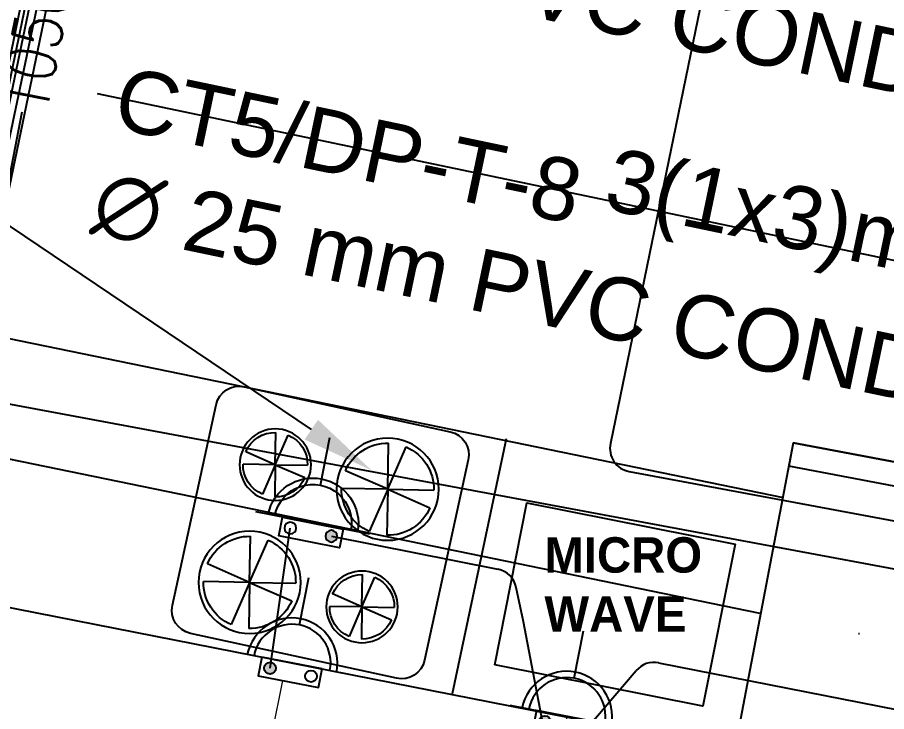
# Model space of a CAD drawing. Extents: x -678889171 to 586587, y -792238163 to 335485.
# Drawn here: x 58601 to 60443, y 35365 to 36837 of the extents above; entities that cross this region are included whole.
import ezdxf
from ezdxf import colors
from ezdxf.entities.mleader import LeaderData, LeaderLine
from ezdxf.math import Vec2, Vec3

# ---------------------------------------------------------------- set-up
doc = ezdxf.new("R2010")
doc.units = 0
doc.header["$MEASUREMENT"] = 0
doc.layers.get('Defpoints').update_dxf_attribs({"color": 252})
for name, color, linetype in [('1', 8, 'Continuous'), ('25MM POWER CONDUIT', 4, 'Continuous'), ('E-POW-BLOCK', 4, 'Continuous'), ('E-POW-WIR-NO', 4, 'Continuous'), ('E-TEXT', 3, 'Continuous'), ('loop line emped', 1, 'Continuous'), ('powr wire', 4, 'Continuous'), ('XR-A-9TH-FLOOR$0$A-ANNO-SYMB', 252, 'Continuous'), ('XR-Typ22$0$A-WALL', 252, 'Continuous'), ('XR-Typ22$0$XR-A-2ND-FLOOR$0$XR-A-TYP-2-4-5-6$0$A-ANNO-NOTE', 252, 'Continuous'), ('XR-Typ22$0$XR-A-2ND-FLOOR$0$XR-A-TYP-2-4-5-6$0$A-EQPM', 252, 'Continuous'), ('XR-Typ22$0$XR-A-2ND-FLOOR$0$XR-A-TYP-2-4-5-6$0$I-FURN', 252, 'Continuous')]:
    doc.layers.add(name, color=color, linetype=linetype)
doc.styles.get("Standard").update_dxf_attribs({"font": 'arial.ttf'})
doc.styles.add('Work$0$E-M.MODUL', font='romans.shx', dxfattribs={"width": 0.8})
doc.styles.add('XR-Typ22$0$XR-A-2ND-FLOOR$0$XR-A-TYP-2-4-5-6$0$XREF_1BR$0$KZT', font='')
doc.styles.get('XR-Typ22$0$XR-A-2ND-FLOOR$0$XR-A-TYP-2-4-5-6$0$XREF_1BR$0$KZT').set_extended_font_data('AvantGarde LT Medium', bold=True)
doc.dimstyles.new('Work$0$S-DIM', dxfattribs={"dimscale": 500, "dimtxt": 0.2065, "dimasz": 0.104, "dimexe": 0, "dimexo": 0, "dimgap": 0, "dimtad": 0, "dimdec": 0, "dimzin": 0, "dimdsep": 46, "dimtxsty": 'Work$0$E-M.MODUL', "dimcen": 0.25, "dimclrd": 5, "dimclre": 5, "dimclrt": 1, "dimadec": 0, "dimazin": 0, "dimtfac": 1, "dimtdec": 0, "dimtofl": 0, "dimtmove": 0, "dimatfit": 3, "dimfxl": 1, "dimtolj": 1, "dimtzin": 0, "dimlwe": 13, "dimarcsym": 0})

# ---------------------------------------------------------------- blocks, each defined once
blk = doc.blocks.new('SO1 WP')
at = {"layer": 'E-POW-BLOCK'}
h = blk.add_hatch(color=3, dxfattribs=at)
h.dxf.hatch_style = 1
edge = h.paths.add_edge_path()
edge.add_arc((-0.1064295025979398, -0.0481463273482458), 0.03025259035537483, 0, 360)
at = {"layer": 'E-POW-BLOCK', "color": 3}
for p, q in [((1.4210854715202e-14, 0.2000001000000591), (0, 0.4500002250000605)), ((-0.3000001499999954, 7.105427357601002e-14), (0.3000001499999954, 1.598721155460225e-14))]:
    blk.add_line(p, q, dxfattribs=at)
blk.add_lwpolyline([(0.1593095883453804, 4.352074256530614e-14), (-0.1593095883453804, 4.352074256530614e-14), (-0.1593095883453804, -0.09876317676643558), (0.1593095883453804, -0.09876317676643558)], close=True, dxfattribs=at)
for centre in [(-0.1064295025979398, -0.0481463273482458), (0.1096454942411166, -0.0481463273482458)]:
    blk.add_circle(centre, 0.03025259035537483, dxfattribs=at)
for centre, radius, start, end in [((0, -0.002806461197749854), 0.2353418572437975, 0.6832706906615592, 179.3167293093385), ((0, 1.598721155460225e-14), 0.2000001000000002, 0, 180)]:
    blk.add_arc(centre, radius, start, end, dxfattribs=at)
blk = doc.blocks.new('*D2897')
at = {"layer": '25MM POWER CONDUIT', "color": 5, "lineweight": 13, "transparency": 16777216}
for p, q in [((59162.60203983044, 35431.08179986262), (59137.07464359024, 35300.95926405216)), ((59765.52706898903, 35355.25814622425), (59731.97896871941, 35184.25112938514))]:
    blk.add_line(p, q, dxfattribs=at)
at = {"layer": '25MM POWER CONDUIT', "color": 5, "lineweight": -2, "transparency": 16777216}
for p, q in [((59188.10198289618, 35290.94873742483), (59332.24315871271, 35262.67116900305)), ((59680.95162941347, 35194.26165601247), (59536.81045359691, 35222.53922443427))]:
    blk.add_line(p, q, dxfattribs=at)
at = {"layer": '25MM POWER CONDUIT', "color": 5, "transparency": 16777216}
for points in [[(59189.77040400074, 35299.45329397582), (59186.43356179163, 35282.44418087385), (59137.07464359024, 35300.95926405216)], [(59682.62005051802, 35202.76621256346), (59679.28320830892, 35185.75709946149), (59731.97896871941, 35184.25112938514)]]:
    blk.add_solid(points, dxfattribs=at)
at = {"layer": 'Defpoints', "color": 0, "transparency": 16777216}
for p in [(59162.60203983044, 35431.08179986262, 3.196087706309199e-06), (59765.52706898903, 35355.25814622425, 3.00239818052864e-06), (59137.07464359024, 35300.95926405216)]:
    blk.add_point(p, dxfattribs=at)
at = {"layer": '25MM POWER CONDUIT', "color": 1, "transparency": 16777216, "insert": (59434.52680615482, 35242.60519671866), "char_height": 103.25, "attachment_point": 5, "rotation": 348.90069125999395, "style": 'Work$0$E-M.MODUL'}
blk.add_mtext('\\A1;600', dxfattribs=at)
blk = doc.blocks.new('*D3152')
at = {"layer": 'Defpoints', "color": 0, "transparency": 16777216}
for p in [(58190.92557436126, 37395.39054635834, -2.846292839753239e-07), (58738.09734557147, 37289.04026574118), (57990.59312075932, 36364.68086856393)]:
    blk.add_point(p, dxfattribs=at)
at = {"layer": 'E-POW-WIR-NO', "color": 5, "lineweight": 13, "transparency": 16777216}
for p, q in [((58190.92557436126, 37395.39054635834), (58738.09734557147, 37289.04026574118)), ((57990.59312075932, 36364.68086856393), (58537.76489196953, 36258.33058794677))]:
    blk.add_line(p, q, dxfattribs=at)
at = {"layer": 'E-POW-WIR-NO', "color": 5, "lineweight": -2, "transparency": 16777216}
for p, q in [((58728.17609919376, 37237.99549254829), (58664.57220920397, 36910.75373127024)), ((58547.68613834724, 36309.37536113965), (58611.29002833703, 36636.61712241769))]:
    blk.add_line(p, q, dxfattribs=at)
at = {"layer": 'E-POW-WIR-NO', "color": 5, "transparency": 16777216}
for points in [[(58719.66863699495, 37239.64903361124), (58736.68356139258, 37236.34195148534), (58738.09734557147, 37289.04026574118)], [(58539.17867614843, 36311.0289022026), (58556.19360054606, 36307.72182007669), (58537.76489196953, 36258.33058794677)]]:
    blk.add_solid(points, dxfattribs=at)
at = {"layer": 'E-POW-WIR-NO', "color": 1, "transparency": 16777216, "insert": (58637.93111877051, 36773.68542684396), "char_height": 103.25, "attachment_point": 5, "rotation": 79.00092197076036, "style": 'Work$0$E-M.MODUL'}
blk.add_mtext('\\A1;1050', dxfattribs=at)
blk = doc.blocks.new('160')
at = {"layer": 'E-POW-BLOCK'}
h = blk.add_hatch(color=1, dxfattribs=at)
h.dxf.hatch_style = 1
edge = h.paths.add_edge_path()
edge.add_arc((78016.12619020321, 43941.8623778977), 12.40959850020896, 0, 360)
at = {"layer": 'E-POW-BLOCK', "color": 1}
for p, q in [((77996.37658910743, 43862.45978831869, 1.338264768536465e-07), (77996.37658910545, 44108.57963245566, 1.344306687904589e-07)), ((77914.33664106077, 43985.51971038651, 1.440456293763361e-07), (77811.7867060037, 43985.51971038567, 1.564419500691893e-07))]:
    blk.add_line(p, q, dxfattribs=at)
at = {"layer": 'E-POW-BLOCK', "color": 1, "elevation": 1.293917977576307e-07}
blk.add_lwpolyline([(77996.3765891059, 44050.86842946797), (77996.37658910696, 43920.17099130638), (78036.8891983044, 43920.17099130671), (78036.88919830332, 44050.8684294683)], close=True, dxfattribs=at)
at = {"layer": 'E-POW-BLOCK', "color": 1}
for centre in [(78016.12619020249, 44030.49624115398, 1.318516362437654e-07), (78016.12619020321, 43941.8623778977, 1.316340517344951e-07)]:
    blk.add_circle(centre, 12.40959850020896, dxfattribs=at)
for centre, radius, start, end in [((77997.52779818512, 43985.51971038718, 1.339894137195527e-07), 96.53712043769333, 90.68327069112401, 269.3167293097928), ((77996.37658910645, 43985.51971038718, 1.341285728220513e-07), 82.03994804566189, 90.0000000004675, 270.0000000004654)]:
    blk.add_arc(centre, radius, start, end, dxfattribs=at)
blk = doc.blocks.new('deef')
at = {"layer": 'E-POW-BLOCK'}
h = blk.add_hatch(color=6, dxfattribs=at)
h.dxf.hatch_style = 1
edge = h.paths.add_edge_path()
edge.add_arc((84064.19391751211, 48929.00372852619), 12.40959850020896, 0, 360)
at = {"layer": 'E-POW-BLOCK', "color": 6}
for p, q in [((84044.86324795104, 48849.4981111799, -3.190573819240415e-06), (84043.56555981308, 49095.61453420671, -3.219723781063669e-06)), ((83962.17559620646, 48972.12375998064, -3.19414105969734e-06), (83859.62708661196, 48971.58305658981, -3.180381384128951e-06))]:
    blk.add_line(p, q, dxfattribs=at)
at = {"layer": 'E-POW-BLOCK', "color": 6, "elevation": -3.218324371343137e-06}
blk.add_lwpolyline([(84043.86984711589, 49037.90413341512), (84044.55896064821, 48907.20851197148), (84085.07100671309, 48907.42211820293), (84084.38189318076, 49038.11773964659)], close=True, dxfattribs=at)
at = {"layer": 'E-POW-BLOCK', "color": 6}
for centre in [(84063.72658781194, 49017.63635975582, -3.213125644158815e-06), (84064.19391751211, 48929.00372852619, -3.202628019559595e-06)]:
    blk.add_circle(centre, 12.40959850020896, dxfattribs=at)
for centre, radius, start, end in [((84045.36559695876, 48972.5623925426, -3.205303264057118e-06), 96.5371204376933, 90.98536903686241, 269.6188276558389), ((84044.21440388208, 48972.5563226933, -3.205148800152049e-06), 82.03994804566186, 90.30209834678506, 270.3020983467851)]:
    blk.add_arc(centre, radius, start, end, dxfattribs=at)
blk = doc.blocks.new('XR-Typ22$0$XR-A-2ND-FLOOR$0$XR-A-TYP-2-4-5-6$0$A$C30F165C2')
at = {"layer": 'XR-Typ22$0$XR-A-2ND-FLOOR$0$XR-A-TYP-2-4-5-6$0$A-EQPM'}
for p, q in [((7.275957614183426e-12, -7.275957614183426e-12), (900.0000000000218, 0)), ((900.0000000000218, 0), (900, -650.7999999999956)), ((7.275957614183426e-12, -650.7999999999956), (7.275957614183426e-12, -7.275957614183426e-12)), ((338.9750000000131, -600.0000000000073), (0, -600.0000000000073)), ((7.275957614183426e-12, -650.7999999999956), (0, -600.0000000000073)), ((338.9750000000131, -600.0000000000073), (338.9750000000058, -650.7999999999956)), ((900.0000000000073, -600.0000000000073), (352.9750000000058, -600.0000000000073)), ((352.9750000000058, -650.7999999999956), (352.9750000000058, -600.0000000000073)), ((900.0000000000073, -600.0000000000073), (900, -650.7999999999956)), ((900, -650.7999999999956), (7.275957614183426e-12, -650.7999999999956)), ((7.275957614183426e-12, -650.7999999999956), (338.9750000000058, -650.7999999999956)), ((310.0567722904743, -650.7999999999956), (271.6234744505637, -650.7999999999956)), ((271.6234744505637, -650.7999999999956), (271.6234744505637, -701.0267485376462)), ((310.0567722904671, -701.0267485376462), (310.0567722904743, -650.7999999999956)), ((352.9750000000058, -650.7999999999956), (900, -650.7999999999956)), ((425.3566658101699, -650.7999999999956), (386.9233679702666, -650.7999999999956)), ((386.9233679702666, -650.7999999999956), (386.9233679702593, -701.0267485376462)), ((425.3566658101699, -701.0267485376462), (425.3566658101699, -650.7999999999956)), ((271.6234744505637, -701.0267485376462), (310.0567722904671, -701.0267485376462)), ((386.9233679702593, -701.0267485376462), (425.3566658101699, -701.0267485376462))]:
    blk.add_line(p, q, dxfattribs=at)
blk = doc.blocks.new('XR-Typ22$0$XR-A-2ND-FLOOR$0$XR-A-TYP-2-4-5-6$0$A$C68C46826')
at = {"layer": 'XR-Typ22$0$XR-A-2ND-FLOOR$0$XR-A-TYP-2-4-5-6$0$A-EQPM'}
for p, q in [((403.6062260043473, -43.05077230703318), (-403.606226004973, -43.05077230703318)), ((-403.606226004973, -43.05077230703318), (-403.606226004973, -556.9492276958772)), ((403.6062260043473, -556.9492276958772), (403.6062260043473, -43.05077230703318)), ((-17.62384661318356, -102.3280688278101), (-85.66171612621838, -238.7566573597142)), ((-61.3937740105539, -118.0507723070332), (-338.606226004973, -118.0507723070332)), ((11.94070688603824, -117.0464529242017), (-56.09716262699658, -253.4750414579757)), ((53.60622600435454, -133.0507723070332), (53.60622600434726, -123.0507723070405)), ((353.6062260043473, -123.0507723070332), (53.60622600434726, -123.0507723070405)), ((353.6062260043473, -133.0507723070332), (353.6062260043473, -123.0507723070332)), ((353.6062260043473, -133.0507723070332), (53.60622600435454, -133.0507723070332)), ((-378.7301025468259, -155.0217432394275), (-378.9156972247511, -496.6346781324246)), ((-338.606226004973, -158.0507723070332), (-249.7528531479984, -265.0733960676589)), ((-61.3937740105539, -158.0507723070332), (-150.2471468675212, -265.0733960676589)), ((-20.98322752893728, -497.2989603202441), (-20.98322752894455, -183.0650677527883)), ((353.6062260043473, -173.0507723070332), (53.60622600435454, -173.0507723070332)), ((53.60622600434726, -183.0507723070332), (53.60622600435454, -173.0507723070332)), ((353.6062260043545, -183.0507723070332), (53.60622600434726, -183.0507723070332)), ((353.6062260043545, -183.0507723070332), (353.6062260043473, -173.0507723070332)), ((353.6062260043473, -223.0507723070332), (53.60622600434726, -223.0507723070332)), ((53.60622600434726, -233.0507723070332), (53.60622600434726, -223.0507723070332)), ((353.6062260043473, -233.0507723070332), (53.60622600434726, -233.0507723070332)), ((353.6062260043473, -233.0507723070332), (353.6062260043473, -223.0507723070332)), ((353.6062260043473, -273.0507723051705), (53.60622600434726, -273.0507723051705)), ((53.60622600434726, -283.0507723070332), (53.60622600434726, -273.0507723051705)), ((353.6062260043545, -283.0507723070259), (353.6062260043473, -273.0507723051705)), ((353.6062260043545, -283.0507723070259), (53.60622600434726, -283.0507723070332)), ((353.6062260043473, -323.0507723070332), (53.60622600435454, -323.0507723070332)), ((53.60622600434726, -333.0507723070332), (53.60622600435454, -323.0507723070332)), ((353.6062260043545, -333.0507723070259), (353.6062260043473, -323.0507723070332)), ((353.6062260043545, -333.0507723070259), (53.60622600434726, -333.0507723070332)), ((-249.8747243660837, -385.0733960676589), (-338.606226004973, -491.9492276958772)), ((-150.1252756494432, -385.0733960676589), (-61.3937740105539, -491.9492276958772)), ((353.6062260043473, -373.0507723070332), (53.60622600434726, -373.0507723070332)), ((53.60622600434726, -383.0507723070332), (53.60622600434726, -373.0507723070332)), ((353.6062260043473, -383.0507723070405), (53.60622600434726, -383.0507723070332)), ((353.6062260043473, -383.0507723070405), (353.6062260043473, -373.0507723070332)), ((353.6062260043473, -423.0507723070332), (53.60622600434726, -423.0507723070332)), ((53.60622600434726, -433.0507723070332), (53.60622600434726, -423.0507723070332)), ((353.6062260043545, -433.0507723070332), (353.6062260043473, -423.0507723070332)), ((353.6062260043545, -433.0507723070332), (53.60622600434726, -433.0507723070332)), ((353.6062260043473, -473.0507723070259), (53.60622600434726, -473.0507723070259)), ((53.60622600434726, -483.0507723070259), (53.60622600434726, -473.0507723070259)), ((353.6062260043473, -483.0507723070332), (353.6062260043473, -473.0507723070259)), ((353.6062260043473, -483.0507723070332), (53.60622600434726, -483.0507723070259)), ((-338.606226004973, -531.9492276958699), (-61.3937740105539, -531.9492276958772)), ((53.60622600434726, -533.0507723070332), (53.60622600435454, -523.0507723051633)), ((353.6062260043545, -523.0507723051705), (53.60622600435454, -523.0507723051633)), ((353.6062260043473, -533.0507723070332), (53.60622600434726, -533.0507723070332)), ((353.6062260043473, -533.0507723070332), (353.6062260043545, -523.0507723051705)), ((-403.606226004973, -556.9492276958772), (403.6062260043473, -556.9492276958772))]:
    blk.add_line(p, q, dxfattribs=at)
for points in [[(-7.756170816719532e-09, -541.1678222767587), (-357.7574364769534, -541.1678222767587, -0.3388925444505206), (-388.3865355926828, -510.5387231498535), (-388.3865355926901, -101.2113087527177, -0.3670985129680105), (-354.4445937353521, -67.26936688979185), (-7.763446774333715e-09, -67.26936688979185)], [(-7.756170816719532e-09, -541.1678222767587), (357.7574364465399, -541.1678222767587, 0.3388925444505206), (388.3865355920716, -510.5387231498535), (388.3865355920643, -101.2113087527177, 0.3670985129680105), (354.4445937198252, -67.26936688979185), (-7.763446774333715e-09, -67.26936688979185)], [(0.992932893030229, -112.0822295952239), (-8.449084632404265, -131.0482404544673, -0.4142135623730951), (-11.53307395458978, -132.0821697819774), (-15.65099260987336, -130.0321097891501, -0.4142135623730951), (-16.6849219280557, -126.9481204669719), (-7.218167133934912, -107.9324203073702)], [(-56.0971626269893, -253.4750414579903, -0.4142135623730951), (-64.67869811535638, -256.3520621988719), (-73.731696747549, -251.8451275318585), (-82.7846953797416, -247.338192866715, -0.4142135623730951), (-85.6617161262111, -238.7566573597214)], [(-52.79924001575273, -246.8505636263289, -0.4142135623730951), (-61.38077551902825, -249.7275843672251), (-70.43377415122086, -245.2206497020743), (-79.48677279830736, -240.7137150350682, -0.4142135623730951), (-82.36379352988297, -232.1321795280746)]]:
    blk.add_lwpolyline(points, format="xyb", dxfattribs=at)
for centre, radius in [((3.560748479954782, -96.82703912963188), 15.33181375537158), ((-200.0000000077634, -324.9999999996071), 39.99999999999999), ((-200.0000000077634, -324.9999999996071), 25)]:
    blk.add_circle(centre, radius, dxfattribs=at)
for centre, radius, start, end in [((3.528512336008134, -96.86693589535571), 21.93730460849226, 255.4007657291044, 231.1923608457211), ((3.560748479954782, -96.82703912963188), 17.29358139875371, 258.6167438005344, 227.7640489270514), ((-341.6352550762967, -155.021743239442), 37.09484746833024, 85.31622206332473, 179.9999999974987), ((-57.61087108434731, -154.267869401323), 36.41412468300138, 43.24369041784531, 95.9629645611554), ((-343.2916764545516, -496.6346781324173), 35.6240207809281, 179.9377436234658, 277.5577269137047), ((-56.04404137314123, -497.2989603202368), 35.0608138573663, 261.2232748808652, 0)]:
    blk.add_arc(centre, radius, start, end, dxfattribs=at)
blk = doc.blocks.new('XR-Typ22$0$XR-A-2ND-FLOOR$0$XR-A-TYP-2-4-5-6$0$A$C21967ED7')
at = {"layer": 'XR-Typ22$0$XR-A-2ND-FLOOR$0$XR-A-TYP-2-4-5-6$0$A-EQPM'}
for p, q in [((120.2033993525401, -180.0934920026048), (101.0494060886995, -84.23315431495575)), ((120.2033993525401, -180.0934920026048), (139.3573926312893, -84.23315431494848)), ((-135.1819983350069, -180.093492002612), (-148.5897936301262, -112.9912556218114)), ((-135.1819983350069, -180.093492002612), (-121.7742030398949, -112.9912556218042)), ((120.2033993525401, -180.0934920026048), (24.34306166302122, -160.9394987331834)), ((120.2033993525401, -180.0934920026048), (216.0637370420664, -160.9394987331834)), ((-135.1819983350069, -180.093492002612), (-202.284234725128, -166.6856967149361)), ((-135.1819983350069, -180.093492002612), (-202.284234725128, -193.5012872902735)), ((-135.1819983350069, -180.093492002612), (-148.5897936301262, -247.1957283834054)), ((-135.1819983350069, -180.093492002612), (-68.07976195980154, -166.6856967149361)), ((-135.1819983350069, -180.093492002612), (-121.7742030398949, -247.1957283834126)), ((-135.1819983350069, -180.093492002612), (-68.07976195979427, -193.5012872902735)), ((120.2033993525401, -180.0934920026048), (24.34306166302849, -199.2474852720334)), ((120.2033993525401, -180.0934920026048), (101.0494060886995, -275.9538296884057)), ((120.2033993525401, -180.0934920026048), (139.3573926312893, -275.9538296884057)), ((120.2033993525401, -180.0934920026048), (216.0637370420591, -199.2474852720334)), ((-135.1819983350069, -423.8984123760965), (-154.3359916137488, -328.0380746884402)), ((-135.1819983350069, -423.8984123760965), (-116.0280050711735, -328.0380746884402)), ((120.2033993525474, -423.8984123761038), (106.7956040574281, -356.7961759934333)), ((120.2033993525474, -423.8984123761038), (133.6111946476667, -356.796175993426)), ((-135.1819983350069, -423.8984123760965), (-231.0423360245259, -404.7444191066679)), ((-135.1819983350069, -423.8984123760965), (-39.32166064549529, -404.7444191066752)), ((120.2033993525474, -423.8984123761038), (53.10116297733475, -410.4906170865652)), ((120.2033993525474, -423.8984123761038), (187.3056357426613, -410.4906170865652)), ((-135.1819983350069, -423.8984123760965), (-231.0423360245259, -443.0524056436625)), ((-135.1819983350069, -423.8984123760965), (-154.3359916137488, -519.7587500618902)), ((-135.1819983350069, -423.8984123760965), (-39.32166064549529, -443.0524056436625)), ((-135.1819983350069, -423.8984123760965), (-116.0280050711735, -519.7587500618902)), ((120.2033993525474, -423.8984123761038), (53.10116297732748, -437.3062076637652)), ((120.2033993525474, -423.8984123761038), (106.7956040574281, -491.0006487568899)), ((120.2033993525474, -423.8984123761038), (187.305635742654, -437.3062076637725)), ((120.2033993525474, -423.8984123761038), (133.6111946476667, -491.0006487569044))]:
    blk.add_line(p, q, dxfattribs=at)
blk.add_lwpolyline([(-267.4937336819276, -76.54343178626732), (-267.4937336819276, -523.4565681977401, 0.4142135623730971), (-217.4937336819276, -573.4565681996028), (217.4937336815419, -573.4565681996028, 0.414213562373095), (267.4937336815492, -523.4565681977401), (267.4937336815419, -76.5434317862746, 0.414213562373095), (217.4937336815492, -26.54343178813724), (-217.4937336819276, -26.54343178812996, 0.414213562373095)], format="xyb", close=True, dxfattribs=at)
for centre, radius in [((120.2033993525401, -180.0934920026048), 108.3511300869588), ((-135.1819983350142, -180.093492002612), 75.84579106087119), ((-135.1819983350142, -423.8984123760965), 108.3511300869588), ((120.2033993525401, -423.8984123761038), 75.84579106087119)]:
    blk.add_circle(centre, radius, dxfattribs=at)
for centre, radius, start, end in [((120.2033993525401, -180.0934920026048), 97.75520343993092, 101.2995445970773, 168.7004554029227), ((120.2033993525401, -180.0934920026048), 97.75520343993092, 11.29954459666854, 78.70045540292266), ((-135.1819983350142, -180.093492002612), 68.42864240795164, 101.2995445970773, 168.7004554029227), ((-135.1819983350142, -180.093492002612), 68.42864240795164, 11.29954459666854, 78.70045540292266), ((-135.1819983350142, -180.093492002612), 68.42864240795164, 191.2995445966685, 258.7004554029227), ((-135.1819983350142, -180.093492002612), 68.42864240795164, 281.2995445970773, 348.7004554029226), ((120.2033993525401, -180.0934920026048), 97.75520343993092, 191.2995445966685, 258.7004554029227), ((120.2033993525401, -180.0934920026048), 97.75520343993092, 281.2995445970773, 348.7004554029226), ((-135.1819983350142, -423.8984123760965), 97.75520343993092, 101.2995445970773, 168.7004554029227), ((-135.1819983350142, -423.8984123760965), 97.75520343993092, 11.29954459666854, 78.70045540292266), ((120.2033993525401, -423.8984123761038), 68.42864240795164, 101.2995445970773, 168.7004554029227), ((120.2033993525401, -423.8984123761038), 68.42864240795164, 11.29954459666854, 78.70045540292266), ((120.2033993525401, -423.8984123761038), 68.42864240795164, 191.2995445966685, 258.7004554029227), ((120.2033993525401, -423.8984123761038), 68.42864240795164, 281.2995445970773, 348.7004554029226), ((-135.1819983350142, -423.8984123760965), 97.75520343993092, 191.2995445966685, 258.7004554029227), ((-135.1819983350142, -423.8984123760965), 97.75520343993092, 281.2995445970773, 348.7004554029226)]:
    blk.add_arc(centre, radius, start, end, dxfattribs=at)
blk = doc.blocks.new('XR-Typ22')
at = {"layer": 'XR-Typ22$0$A-WALL'}
blk.add_line((60666.31270323598, 22204.64157081608), (63807.77462108811, 21588.35053560581), dxfattribs=at)
at = {"layer": 'XR-Typ22$0$XR-A-2ND-FLOOR$0$XR-A-TYP-2-4-5-6$0$A-EQPM'}
blk.add_line((61567.61060450504, 23836.97199392468), (61319.70537639473, 22646.98421851968), dxfattribs=at)
at = {"layer": 'XR-Typ22$0$XR-A-2ND-FLOOR$0$XR-A-TYP-2-4-5-6$0$A-EQPM', "extrusion": (-7.243224934800957e-08, 7.25703089488042e-09, 0.9999999999999973)}
blk.add_line((61319.70537639473, 22646.98421851968), (63024.54446024795, 22296.82999547948), dxfattribs=at)
blk.add_lwpolyline([(61470.77925865899, 24213.14639036146), (61100.70890429815, 22436.74497645233), (62974.74576890032, 22051.83948684424)], dxfattribs=at)
at = {"layer": 'XR-Typ22$0$XR-A-2ND-FLOOR$0$XR-A-TYP-2-4-5-6$0$A-EQPM'}
blk.add_lwpolyline([(62437.55099774071, 22421.08246013764), (62323.21597346978, 21880.94096703093)], dxfattribs=at)
blk.add_lwpolyline([(62413.06763733078, 21942.09793400304), (62481.08389607295, 22285.42545772756), (62922.50499800438, 22197.97598220197), (62854.48873926225, 21854.64845847762)], close=True, dxfattribs=at)
at = {"layer": 'XR-Typ22$0$XR-A-2ND-FLOOR$0$XR-A-TYP-2-4-5-6$0$I-FURN', "extrusion": (-7.243224934800957e-08, 7.25703089488042e-09, 0.9999999999999973)}
blk.add_lwpolyline([(63184.20372751591, 22008.81924554793), (63186.08184315442, 22008.43350232545)], dxfattribs=at)
at = {"layer": 'XR-Typ22$0$XR-A-2ND-FLOOR$0$XR-A-TYP-2-4-5-6$0$A-EQPM', "extrusion": (7.243224934800992e-08, -7.257030894880745e-09, -0.9999999999999973), "zscale": -0.9999999999999993, "rotation": 281.7678786175643}
blk.add_blockref('XR-Typ22$0$XR-A-2ND-FLOOR$0$XR-A-TYP-2-4-5-6$0$A$C68C46826', (-60919.91488385077, 23559.19246121867, 0.004037817349247111), dxfattribs=at)
at = {"layer": 'XR-Typ22$0$XR-A-2ND-FLOOR$0$XR-A-TYP-2-4-5-6$0$A-EQPM', "extrusion": (7.243224934801029e-08, -7.257030894880414e-09, -0.9999999999999973), "zscale": -0.9999999999999993, "rotation": 102.312255410123}
blk.add_blockref('XR-Typ22$0$XR-A-2ND-FLOOR$0$XR-A-TYP-2-4-5-6$0$A$C21967ED7', (-62336.61428954589, 22158.74877987713, 0.004686688700894902), dxfattribs=at)
at = {"layer": 'XR-Typ22$0$XR-A-2ND-FLOOR$0$XR-A-TYP-2-4-5-6$0$A-EQPM', "extrusion": (3.007721294302591e-07, -5.222647380828947e-08, -0.9999999999999535), "zscale": -0.9999999999999991, "rotation": 190.7927431468051}
blk.add_blockref('XR-Typ22$0$XR-A-2ND-FLOOR$0$XR-A-TYP-2-4-5-6$0$A$C30F165C2', (-62924.07995433841, 21773.81823579694, 0.01806334815092107), dxfattribs=at)
at = {"layer": 'XR-Typ22$0$XR-A-2ND-FLOOR$0$XR-A-TYP-2-4-5-6$0$A-ANNO-NOTE', "insert": (62518.5067220122, 22112.71607562581), "char_height": 75.0000000000001, "width": 1932.754287415217, "attachment_point": 4, "style": 'XR-Typ22$0$XR-A-2ND-FLOOR$0$XR-A-TYP-2-4-5-6$0$XREF_1BR$0$KZT'}
blk.add_mtext('MICRO\\PWAVE', dxfattribs=at)

msp = doc.modelspace()

# ---------------------------------------------------------------- block references
at = {"layer": 'XR-A-9TH-FLOOR$0$A-ANNO-SYMB'}
msp.add_blockref('XR-Typ22', (-2800.434649049275, 13522.11598560929), dxfattribs=at)

# ---------------------------------------------------------------- next in the draw order: linework, layer by layer
at = {"layer": '1', "color": 2}
msp.add_line((59136.42584813913, 35457.37582063588, -1.2259366708721e-08), (59179.43385206375, 35754.18306631251, -2.00382794418529e-05), dxfattribs=at)
at = {"layer": 'E-POW-WIR-NO'}
for p, q in [((59266.40981735699, 35737.1201481259, -2.393470312478732e-05), (59619.24699497773, 35667.21994173824, -2.009264460173243e-06)), ((59673.89383880768, 35555.88018655224, -7.628265276150847e-07), (59658.43699426079, 35628.57237018915, 4.313155345212101e-07)), ((59714.39696645914, 35341.09100695578), (59673.89383880768, 35555.88018655226, -7.628265276142174e-07)), ((59960.1217041098, 35468.76871437844), (60467.43388302901, 35369.24436676683)), ((59805.92098730124, 35327.30700271767, 4.235756290711917e-06), (59912.46182132183, 35452.15987829096, 1.166177054352444e-06))]:
    msp.add_line(p, q, dxfattribs=at)
at = {"layer": 'E-POW-WIR-NO', "extrusion": (-6.210639991430652e-08, 1.7155609810258e-10, 0.9999999999999981)}
msp.add_arc((59609.5303865859, 35618.17315263476, -0.003698627131836706), 50, 12.00425616730301, 78.79428665618664, dxfattribs=at)
at = {"layer": 'E-POW-WIR-NO', "extrusion": (4.839298866456473e-09, 2.46676849564925e-08, 0.9999999999999998)}
msp.add_arc((59950.49619668003, 35419.70396525323, 0.001165623196537778), 50, 78.90069002514865, 139.5248445428398, dxfattribs=at)
at = {"layer": 'loop line emped', "color": 3}
for p, q in [((60176.51715255037, 37484.63607590501), (59857.90999846454, 35933.39410039869, -3.910951255304759e-06)), ((58540.67926422853, 36025.44850387637, 5.638671493282416e-05), (62790.24680799016, 35233.21412447275, 0.0004186501751601438)), ((59897.72414863019, 35874.18152740048, 0.0001706040776570754), (62839.62799081902, 35325.73104610314, 0.0004204758908675698))]:
    msp.add_line(p, q, dxfattribs=at)
at = {"layer": 'loop line emped', "color": 3, "extrusion": (-6.35192785932704e-08, 1.169314640501939e-07, 0.9999999999999911)}
msp.add_arc((59906.88762313486, 35923.33466295683, 0.0005607644179587223), 50, 168.3935175648844, 259.439743405567, dxfattribs=at)

# ---------------------------------------------------------------- next in the draw order: block references
at = {"layer": 'E-POW-WIR-NO', "rotation": 258.9006900247286}
msp.add_blockref('160', (31035.39282134603, 120473.4634616871, 3.046595506728749e-05), dxfattribs=at)
at = {"layer": 'E-POW-WIR-NO', "xscale": 410.1995351285418, "yscale": 410.1995351285418, "zscale": 410.1995351285418, "rotation": 349.0248664474273}
msp.add_blockref('SO1 WP', (59765.52706898903, 35355.25814628386, 4.23575629681836e-06), dxfattribs=at)
at = {"layer": 'powr wire', "color": 4, "lineweight": 40, "extrusion": (4.327548945628044e-08, -8.380385873523022e-09, 0.9999999999999991), "xscale": -1, "rotation": 79.20278837132454}
msp.add_blockref('deef', (123077.2330263492, 109147.0305571296, 0.002244559961207654), dxfattribs=at)

# ---------------------------------------------------------------- next in the draw order: dimensions: what is measured, and where the dimension line sits
at = {"layer": '25MM POWER CONDUIT'}
dim = msp.add_linear_dim(base=(59137.07464359024, 35300.95926405216, -4.110210622268415e-06), p1=(59765.52706898903, 35355.25814622425, -1.107812441739775e-06), p2=(59162.60203983044, 35431.08179986262, -9.141229159592162e-07), angle=348.9006912599939, text='600', dimstyle='Work$0$S-DIM', override={"dimtmove": 1}, dxfattribs=at)
dim.commit()
dim.dimension.update_dxf_attribs({"geometry": '*D2897', "text_midpoint": (59434.52680615482, 35242.60519671866, -4.110210622268415e-06)})
at = {"layer": 'E-POW-WIR-NO'}
dim = msp.add_aligned_dim(p1=(57990.59312075932, 36364.68086856393), p2=(58190.92557436126, 37395.39054635834, -2.846292839753239e-07), distance=-557.4112749098894, dimstyle='Work$0$S-DIM', dxfattribs=at)
dim.commit()
dim.dimension.update_dxf_attribs({"geometry": '*D3152', "text_midpoint": (58637.93111877051, 36773.68542684396)})

# ---------------------------------------------------------------- next in the draw order: leaders
at = {"layer": 'E-TEXT', "color": 30}
ml = msp.add_multileader_mtext('Standard', dxfattribs=at)
ml.set_content('\\C30;CT7/DP-T-8 {\\A1;3(1x3)mm\\H0.7x;\\S2^ ;\\H1.42857x; \\P∅ 25 mm PVC CONDUIT}', color=3)
ml.set_leader_properties(color=30)
ml.build(insert=Vec2(0, 0))
ml.multileader.update_dxf_attribs({"text_right_attachment_type": 6, "dogleg_length": 0.2763936738358556, "arrow_head_size": 153.5520410199195, "scale": 2})
ctx = ml.context
ctx.base_point, ctx.scale, ctx.char_height, ctx.arrow_head_size, ctx.landing_gap_size, ctx.plane_origin, ctx.plane_x_axis, ctx.plane_y_axis = Vec3(55438.39619578568, 37451.02254009266, -1.210865542417412e-05), 2, 153.5520410199195, 153.5520410199195, 3.071040820398391, Vec3(57387.13549318482, 46139.44999501077, 3.197993725594095e-05), Vec3(0.9846216485641464, -0.1747003410953251, 3.477911888746864e-09), Vec3(0.1747003410953251, 0.9846216485641464, 4.799668914001103e-09)
ctx.right_attachment = 6
notes = []
notes.append((ctx, [(1, (1, 1, 0), (57796.19204057381, 36926.65437720437, -4.217021437936743e-06), (-0.9846216485641462, 0.1747003410953252, -3.477911888746864e-09), 0.5527873476717114, [(1, [(59351.29530928578, 35877.00144036888, -1.910472800607937e-06)], 0, [])])]))
ctx.mtext.insert, ctx.mtext.text_direction, ctx.mtext.rotation, ctx.mtext.width, ctx.mtext.defined_height, ctx.mtext.flow_direction, ctx.mtext.extrusion = Vec3(55455.37261110027, 37529.1237339874, -1.171464468047845e-05), Vec3(0.9846216485641464, -0.1747003410953251, 3.477911888746863e-09), 6.107583886376859, 2795.482847265886, 658.284121162635, 5, Vec3(-4.262931133879387e-09, -4.118265525402216e-09, 1)
ml = msp.add_multileader_mtext('Standard', dxfattribs=at)
ml.set_content('\\C30;CT4/DP-T-8 {\\A1;3(1x3)mm\\H0.7x;\\S2^ ;\\H1.42857x; \\P∅ 25 mm PVC CONDUIT}', color=3)
ml.set_leader_properties(color=30)
ml.build(insert=Vec2(0, 0))
ml.multileader.update_dxf_attribs({"text_right_attachment_type": 6, "dogleg_length": 0.2763936738358556, "arrow_head_size": 133.1543005402372, "scale": 2})
ctx = ml.context
ctx.base_point, ctx.scale, ctx.char_height, ctx.arrow_head_size, ctx.landing_gap_size, ctx.plane_origin, ctx.plane_x_axis, ctx.plane_y_axis = Vec3(58824.56926428906, 37403.88795604255, -4.417594391925594e-06), 2, 133.1543005402372, 133.1543005402372, 2.663086010804743, Vec3(59561.18732561774, 45275.63888621664, 3.018185981798035e-05), Vec3(0.97876287458124, -0.2049956959096163, 3.477911888746864e-09), Vec3(0.2049956959096163, 0.97876287458124, 4.799668914001104e-09)
ctx.right_attachment = 6
notes.append((ctx, [(1, (1, 1, 0), (60854.15466849001, 36886.31129184869, 2.425720725069077e-06), (-0.97876287458124, 0.2049956959096163, -3.477911888746864e-09), 0.4793554819448551, [(1, [(61132.2378969361, 36417.0280653794, 1.775948726389742e-06)], 0, [])])]))
ctx.mtext.insert, ctx.mtext.text_direction, ctx.mtext.rotation, ctx.mtext.width, ctx.mtext.defined_height, ctx.mtext.flow_direction, ctx.mtext.extrusion = Vec3(58841.37309537455, 37471.12780683674, -4.075923746366871e-06), Vec3(0.97876287458124, -0.2049956959096163, 3.477911888746863e-09), 6.076725997400842, 2424.132956667323, 570.8381414401686, 5, Vec3(-4.387962506931542e-09, -3.984780775359875e-09, 1)
ml = msp.add_multileader_mtext('Standard', dxfattribs=at)
ml.set_content('\\C30;CT5/DP-T-8 {\\A1;3(1x3)mm\\H0.7x;\\S2^ ;\\H1.42857x; \\P∅ 25 mm PVC CONDUIT}', color=3)
ml.set_leader_properties(color=30)
ml.build(insert=Vec2(0, 0))
ml.multileader.update_dxf_attribs({"text_right_attachment_type": 6, "dogleg_length": 0.2763936738358556, "arrow_head_size": 133.1543005402372, "scale": 2})
ctx = ml.context
ctx.base_point, ctx.scale, ctx.char_height, ctx.arrow_head_size, ctx.landing_gap_size, ctx.plane_origin, ctx.plane_x_axis, ctx.plane_y_axis = Vec3(58827.76633976167, 36755.32781993909, -0.04082524180609259), 2, 133.1543005402372, 133.1543005402372, 2.663086010804743, Vec3(59441.36872826991, 44738.08906837129, -0.04079073978826072), Vec3(0.97876287458124, -0.2049956959096163, 3.477911888746864e-09), Vec3(0.2049956959096163, 0.97876287458124, 4.799668914001104e-09)
ctx.right_attachment = 6
notes.append((ctx, [(1, (1, 1, 0), (60857.35174396262, 36237.75115574524, -0.04081839849097559), (-0.97876287458124, 0.2049956959096163, -3.477911888746864e-09), 0.4793554819448551, [(1, [(61128.67915450464, 35899.87815689827, -0.04081855426630122)], 0, [])])]))
ctx.mtext.insert, ctx.mtext.text_direction, ctx.mtext.rotation, ctx.mtext.width, ctx.mtext.defined_height, ctx.mtext.flow_direction, ctx.mtext.extrusion = Vec3(58844.57017084716, 36822.56767073328, -0.04082490013544703), Vec3(0.97876287458124, -0.2049956959096163, 3.477911888746863e-09), 6.076725997400842, 2424.132956667323, 570.8381414401686, 5, Vec3(-4.387962506931542e-09, -3.984780775359875e-09, 1)
for ctx, leaders in notes:
    for number, flags, end, landing, length, lines in leaders:
        leader = LeaderData()
        leader.index, (leader.has_last_leader_line, leader.has_dogleg_vector, leader.attachment_direction) = number, flags
        leader.last_leader_point, leader.dogleg_vector, leader.dogleg_length = Vec3(end), Vec3(landing), length
        for number, points, colour, breaks in lines:
            line = LeaderLine()
            line.index, line.vertices, line.color, line.breaks = number, Vec3.list(points), colors.encode_raw_color(colour), breaks
            leader.lines.append(line)
        ctx.leaders.append(leader)

doc.saveas('drawing.dxf')
